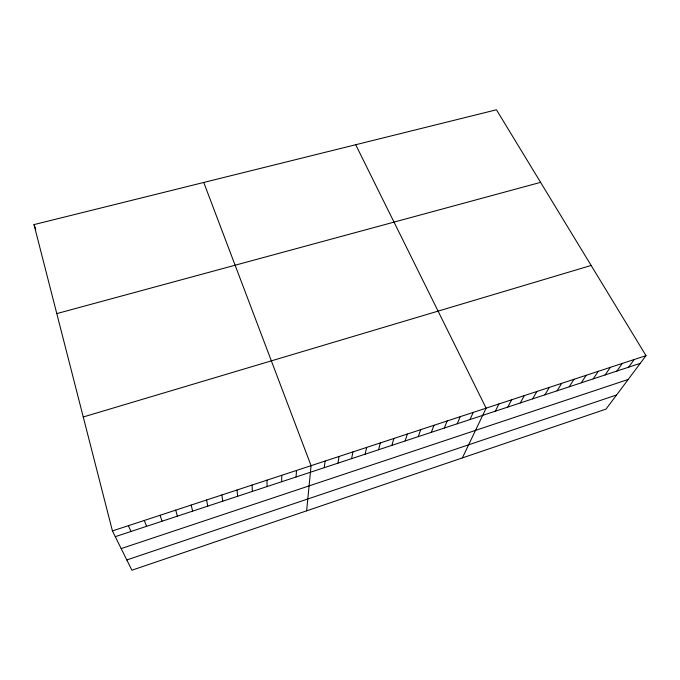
<?xml version="1.0" encoding="UTF-8"?>
<svg xmlns="http://www.w3.org/2000/svg" width="680" height="680" viewBox="0 0 680 680"><rect width="100%" height="100%" fill="white"/><g stroke="black" fill="none" stroke-linecap="round" stroke-linejoin="round"><path stroke-width="1.02" d="M281.63 481.746L281.784 475.294M296.08 476.977L296.48 470.466M306.629 510.833L311.075 465.673L203.754 182.452M324.25 467.679L325.125 461.057M337.969 463.148L339.074 456.467M351.594 458.651L352.928 451.919M365.118 454.18L366.681 447.406M378.548 449.752L380.332 442.918M391.884 445.349L393.89 438.464M405.127 440.971L407.346 434.044M418.285 436.628L420.707 429.649M431.341 432.319L433.976 425.298M444.312 428.034L447.151 420.962M457.19 423.784L460.233 416.67M469.982 419.56L473.229 412.403M462.358 457.912L486.123 408.161L355.708 144.73M495.304 411.204L498.942 403.954M507.833 407.065L511.658 399.772M520.277 402.951L524.297 395.624M532.635 398.871L536.843 391.501M544.918 394.817L549.304 387.404M557.115 390.796L561.68 383.341M569.228 386.793L573.971 379.304M581.255 382.823L586.177 375.292M593.207 378.879L598.307 371.314M605.081 374.952L610.351 367.353M616.879 371.059L622.31 363.426M628.592 367.192L634.193 359.516M646 355.64L606.024 409.096L131.894 570.214L112.43 530.927L34 224.604L496.451 109.786L646 355.64L112.43 530.927M126.811 559.954L616.59 394.969M121.176 548.582L628.192 379.449M115.277 536.673L640.237 363.35M83.249 416.976L591.149 265.464M56.788 313.599L540.591 182.359M128.427 525.674L130.985 531.488M144.305 520.455L146.574 526.337M34 224.604L35.768 229.262M160.064 515.279L162.035 521.229M175.695 510.144L177.386 516.163M191.199 505.053L192.619 511.139M206.593 499.995L207.74 506.141M221.858 494.981L222.743 501.194M237.014 490L237.634 496.272M252.05 485.061L252.407 491.394M266.976 480.156L267.078 486.557"/></g></svg>
